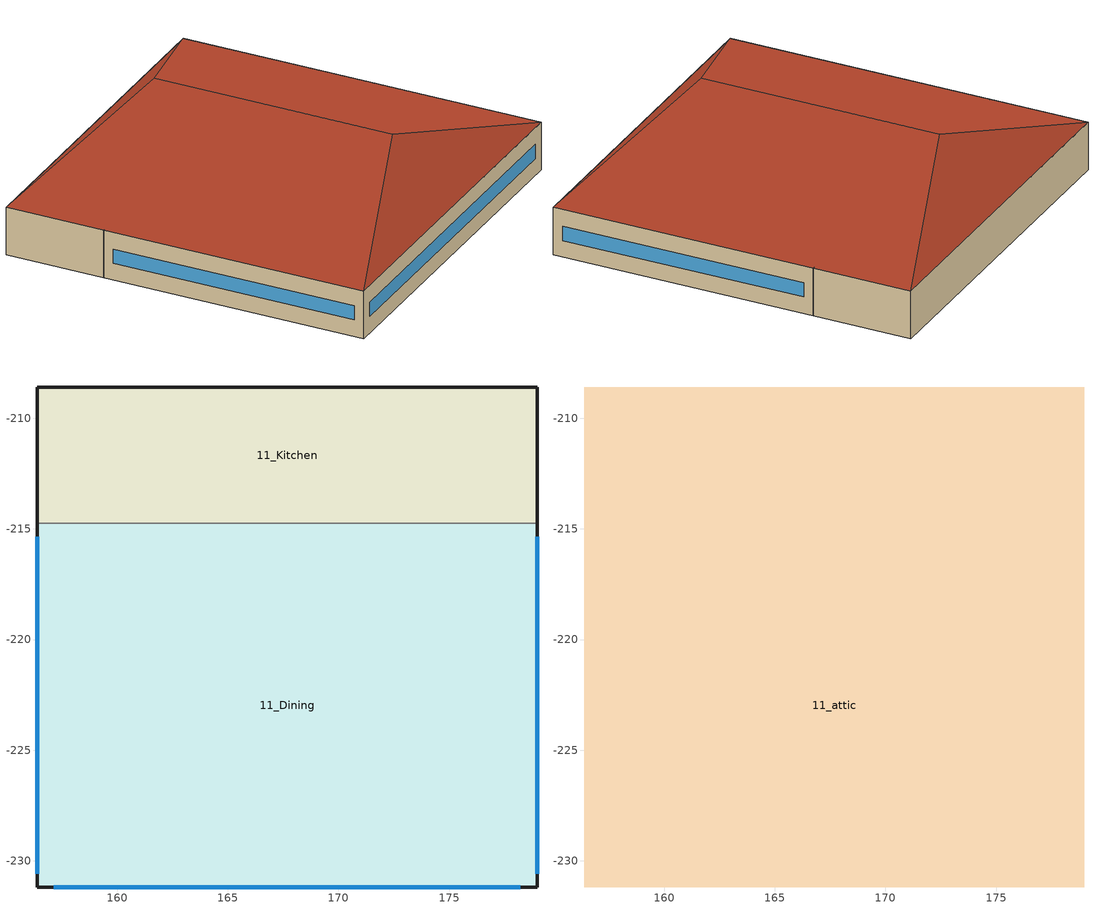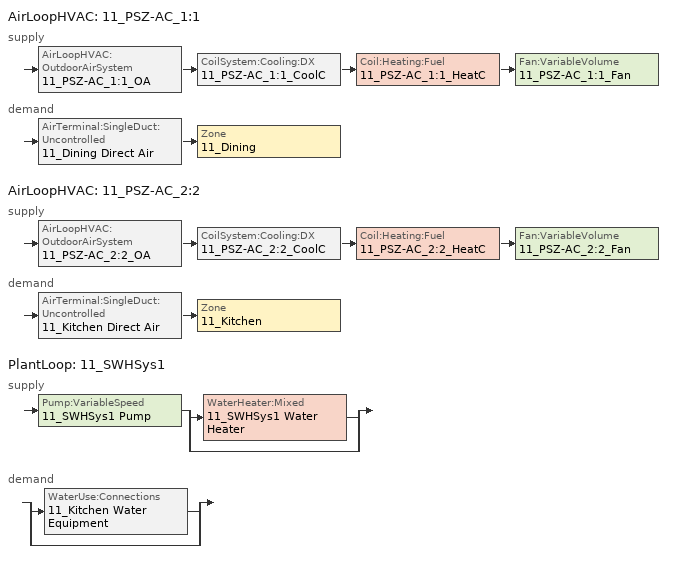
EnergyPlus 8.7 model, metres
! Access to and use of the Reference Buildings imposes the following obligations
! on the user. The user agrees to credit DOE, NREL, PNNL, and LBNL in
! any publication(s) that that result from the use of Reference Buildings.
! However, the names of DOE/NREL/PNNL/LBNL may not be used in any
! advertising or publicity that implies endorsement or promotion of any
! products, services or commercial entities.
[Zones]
11_Dining
 floor ground (HPSlab): 178.98,-214.75 178.98,-231.19 156.37,-231.19 156.37,-214.75 z0
 wall outside (HPWall): 156.37,-214.75 156.37,-231.19 178.98,-231.19 178.98,-214.75 z0:3.05
 wall to 11_Kitchen (int-walls): 178.98,-214.75 156.37,-214.75 z0:3.05
 window (Dbl Elec Abs Bleached 6mm/13mm Air): 178.98,-230.59 178.98,-215.35 / 157.12,-231.19 178.22,-231.19 / 156.37,-215.35 156.37,-230.59 z1.07:1.98
11_Kitchen
 floor ground (HPSlab): 178.98,-208.58 178.98,-214.75 156.37,-214.75 156.37,-208.58 z0
 wall outside (HPWall): 178.98,-214.75 178.98,-208.58 156.37,-208.58 156.37,-214.75 z0:3.05
11_attic
 floor to 11_Dining (Attic Non-res Floor): 178.98,-214.75 178.98,-231.19 156.37,-231.19 156.37,-214.75 z3.05
 floor to 11_Kitchen (Attic Non-res Floor): 178.98,-208.58 178.98,-214.75 156.37,-214.75 156.37,-208.58 z3.05
 roof outside (HPRoof): 167.67,-227.42,6.82 178.98,-231.19,3.05 178.98,-208.58,3.05 167.67,-212.35,6.82; 178.98,-208.58,3.05 156.37,-208.58,3.05 167.67,-212.35,6.82; 156.37,-231.19,3.05 178.98,-231.19,3.05 167.67,-227.42,6.82; 167.67,-212.35,6.82 156.37,-208.58,3.05 156.37,-231.19,3.05 167.67,-227.42,6.82
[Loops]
AirLoopHVAC '11_PSZ-AC_1:1'
 supply: AirLoopHVAC:OutdoorAirSystem '11_PSZ-AC_1:1_OA' > CoilSystem:Cooling:DX '11_PSZ-AC_1:1_CoolC' > Coil:Heating:Fuel '11_PSZ-AC_1:1_HeatC' > Fan:VariableVolume '11_PSZ-AC_1:1_Fan'
 demand: AirTerminal:SingleDuct:Uncontrolled '11_Dining Direct Air' > Zone '11_Dining'
AirLoopHVAC '11_PSZ-AC_2:2'
 supply: AirLoopHVAC:OutdoorAirSystem '11_PSZ-AC_2:2_OA' > CoilSystem:Cooling:DX '11_PSZ-AC_2:2_CoolC' > Coil:Heating:Fuel '11_PSZ-AC_2:2_HeatC' > Fan:VariableVolume '11_PSZ-AC_2:2_Fan'
 demand: AirTerminal:SingleDuct:Uncontrolled '11_Kitchen Direct Air' > Zone '11_Kitchen'
PlantLoop '11_SWHSys1'
 supply: Pump:VariableSpeed '11_SWHSys1 Pump' > split
  | WaterHeater:Mixed '11_SWHSys1 Water Heater'
  | bypass
 demand: split
  | WaterUse:Connections '11_Kitchen Water Equipment'
  | bypass
[Building]
Ref Bldg Full Service Restaurant New2004_v1.3_5.0: North Axis {deg}=0; Terrain=City; Loads Convergence Tolerance Value=0.04; Temperature Convergence Tolerance Value {deltaC}=0.2; Solar Distribution=FullInteriorAndExterior; Maximum Number of Warmup Days=25; Minimum Number of Warmup Days=6
[Site:Location]
USA IL-CHICAGO-OHARE: Latitude {deg}=41.77; Longitude {deg}=-87.75; Time Zone {hr}=-6; Elevation {m}=190
[SizingPeriod:WeatherFileDays] Day of Week for Start Day=Monday; Use Weather File Daylight Saving Period=Yes; Use Weather File Rain and Snow Indicators=Yes
Name | Begin Month | Begin Day of Month | End Month | End Day of Month
HDD | 11 | 20 | 11 | 20
CDD | 7 | 21 | 7 | 21
HDD3 | 12 | 20 | 12 | 20
CDD2 | 5 | 23 | 5 | 23
CDD3 | 5 | 30 | 5 | 30
[Site:GroundTemperature:BuildingSurface]
4.4, 3.3, 2.3, 1.8, 2, 4, 6.8, 9.3, 10.1, 9.6, 7.8, 6
[Site:WaterMainsTemperature]
Calculation Method=CORRELATION; Annual Average Outdoor Air Temperature {C}=9.69; Maximum Difference In Monthly Average Outdoor Air Temperatures {deltaC}=28.1
[Material] Thermal Absorptance=0.9
Name | Roughness | Thickness {m} | Conductivity {W/m-K} | Density {kg/m3} | Specific Heat {J/kg-K} | Solar Absorptance | Visible Absorptance
AtticFloor NonRes Insulation | MediumRough | 0.236805 | 0.049 | 265 | 836.8 | 0.7 | 0.7
Std Wood 6inch | MediumSmooth | 0.15 | 0.12 | 540 | 1210 | 0.7 | 0.7
1/2IN Gypsum | Smooth | 0.0127 | 0.16 | 784.9 | 830 | 0.92 | 0.92
1IN Stucco | Smooth | 0.0253 | 0.6918 | 1858 | 837 | 0.92 | 0.92
8IN CONCRETE HW | Rough | 0.2032 | 1.311 | 2240 | 836.8 | 0.7 | 0.7
HW CONCRETE | Rough | 0.1016 | 1.311 | 2240 | 836.8 | 0.7 | 0.7
Roof Membrane | VeryRough | 0.0095 | 0.16 | 1121.29 | 1460 | 0.7 | 0.7
Metal Decking | MediumSmooth | 0.0015 | 45.006 | 7680 | 418.4 | 0.7 | 0.3
Wall Insulation HP | MediumRough | 0.32972 | 0.049 | 265 | 836.8 | 0.7 | 0.7
Roof Insulation HP | MediumRough | 0.68799 | 0.049 | 265 | 836.8 | 0.7 | 0.7
Slab Insulation HP | MediumRough | 0.04439 | 0.049 | 265 | 836.8 | 0.7 | 0.7
[Material:NoMass]
CP02 CARPET PAD: Roughness=VeryRough; Thermal Resistance {m2-K/W}=0.2165; Thermal Absorptance=0.9; Solar Absorptance=0.7; Visible Absorptance=0.8
[WindowMaterial:Glazing] Optical Data Type=SpectralAverage; Thickness {m}=0.012; Infrared Transmittance at Normal Incidence=0; Front Side Infrared Hemispherical Emissivity=0.84; Conductivity {W/m-K}=0.9
Name | Solar Transmittance at Normal Incidence | Front Side Solar Reflectance at Normal Incidence | Back Side Solar Reflectance at Normal Incidence | Visible Transmittance at Normal Incidence | Front Side Visible Reflectance at Normal Incidence | Back Side Visible Reflectance at Normal Incidence | Back Side Infrared Hemispherical Emissivity
ECABS-2 BLEACHED 6MM | 0.814 | 0.086 | 0.086 | 0.847 | 0.099 | 0.099 | 0.1
ECABS-2 COLORED 6MM | 0.111 | 0.179 | 0.179 | 0.128 | 0.081 | 0.081 | 0.1
CLEAR 12MM | 0.653 | 0.064 | 0.064 | 0.841 | 0.077 | 0.077 | 0.84
[WindowMaterial:Gas]
ARGON 13MM: Gas Type=Argon; Thickness {m}=0.0127
[Construction]
Attic Non-res Floor: 1/2IN Gypsum, AtticFloor NonRes Insulation, 1/2IN Gypsum
int-walls: 1/2IN Gypsum, 1/2IN Gypsum
InteriorFurnishings: Std Wood 6inch
HPWall: 1IN Stucco, 8IN CONCRETE HW, Wall Insulation HP, 1/2IN Gypsum
HPRoof: Roof Membrane, Roof Insulation HP, Metal Decking
HPSlab: HW CONCRETE, Slab Insulation HP, CP02 CARPET PAD
Dbl Elec Abs Bleached 6mm/13mm Air: ECABS-2 BLEACHED 6MM, ARGON 13MM, CLEAR 12MM, ARGON 13MM, CLEAR 12MM
Dbl Elec Abs Colored 6mm/13mm Air: ECABS-2 COLORED 6MM, ARGON 13MM, CLEAR 12MM, ARGON 13MM, CLEAR 12MM
[WindowProperty:ShadingControl]
11_ECW: Shading Type=SwitchableGlazing; Construction with Shading=Dbl Elec Abs Colored 6mm/13mm Air; Shading Control Type=OnIfHighZoneAirTemperature; Setpoint {W/m2, W or deg C}=24; Shading Control Is Scheduled=No; Glare Control Is Active=No
[Zone] Type=1; Multiplier=1; Floor Area {m2}=autocalculate
Name | Part of Total Floor Area
11_Dining; 11_Kitchen | Yes
11_attic | No
[InternalMass] Construction=InteriorFurnishings
Name | Zone | Surface Area {m2}
11_Dining Internal Mass | 11_Dining | 743.4961
11_Kitchen Internal Mass | 11_Kitchen | 278.8105
[People] Number of People Schedule=11_BLDG_OCC_SCH; Fraction Radiant=0.3; Sensible Heat Fraction=AUTOCALCULATE; Activity Level Schedule=11_ACTIVITY_SCH; Enable ASHRAE 55 Comfort Warnings=No; Mean Radiant Temperature Calculation Type=ZoneAveraged; Work Efficiency Schedule=11_WORK_EFF_SCH; Clothing Insulation Calculation Method=ClothingInsulationSchedule; Clothing Insulation Schedule=11_CLOTHING_SCH; Air Velocity Schedule=11_AIR_VELO_SCH; Thermal Comfort Model 1 Type=FANGER
Name | Zone or ZoneList | Number of People Calculation Method | Zone Floor Area per Person {m2/person} | Number of People
11_Dining People | 11_Dining | Area/Person | 1.39
11_Kitchen People | 11_Kitchen | People |  | 7.5
[Lights] Schedule=11_BLDG_LIGHT_SCH; Design Level Calculation Method=Watts/Area; Return Air Fraction=0; Fraction Radiant=0.2; Fraction Visible=0.6; Fraction Replaceable=1; Return Air Fraction Calculated from Plenum Temperature=No
Name | Zone or ZoneList | Watts per Zone Floor Area {W/m2}
11_Dining_Lights | 11_Dining | 13.56
11_Kitchen_Lights | 11_Kitchen | 7.74
[ElectricEquipment] Design Level Calculation Method=EquipmentLevel
Name | Zone or ZoneList | Schedule | Design Level {W} | Fraction Latent | Fraction Radiant | Fraction Lost
11_Dining_MiscElec_Equip | 11_Dining | 11_BLDG_EQUIP_SCH | 22402 | 0.25 | 0.3 | 0
11_Kitchen_MiscElec_Equip | 11_Kitchen | 11_BLDG_EQUIP_SCH | 52500 | 0.25 | 0.3 | 0.2
11_Kitchen_ExhFan_Equip | 11_Kitchen | 11_Kitchen_Exhaust_SCH | 699 | 0 | 0 | 1
[GasEquipment]
11_Kitchen_MiscGas_Equip: Zone or ZoneList=11_Kitchen; Schedule=11_GAS_EQUIP_SCH; Design Level Calculation Method=EquipmentLevel; Design Level {W}=166994; Fraction Latent=0.1; Fraction Radiant=0.2; Fraction Lost=0.7
[ZoneInfiltration:DesignFlowRate] Constant Term Coefficient=1; Temperature Term Coefficient=0; Velocity Term Coefficient=0; Velocity Squared Term Coefficient=0
Name | Zone or ZoneList | Schedule | Design Flow Rate Calculation Method | Flow per Exterior Surface Area {m3/s-m2} | Air Changes per Hour {1/hr}
11_Dining_Infiltration | 11_Dining | 11_INFIL_HALF_ON_SCH | Flow/ExteriorArea | 0.000302
11_Kitchen_Infiltration | 11_Kitchen | 11_INFIL_HALF_ON_SCH | Flow/ExteriorArea | 0.000302
11_attic_Infiltration | 11_attic | 11_ALWAYS_ON | AirChanges/Hour |  | 1
[ZoneVentilation:WindandStackOpenArea] Zone=11_Dining; Opening Area Fraction Schedule=11_VentingSched; Opening Effectiveness=autocalculate; Discharge Coefficient for Opening=autocalculate; Minimum Indoor Temperature {C}=23; Maximum Indoor Temperature {C}=25.5; Delta Temperature {deltaC}=0.5; Minimum Outdoor Temperature {C}=-32; Maximum Outdoor Temperature {C}=33; Maximum Wind Speed {m/s}=40
Name | Opening Area {m2} | Effective Angle {deg}
11_Dinning South Window | 19.3 | 180
11_Dinning East Window | 13.94 | 90
11_Dinning West Window | 13.94 | 270
[ZoneMixing]
11_Kitchen Exhaust Fanmixing_0: Zone=11_Kitchen; Schedule=11_HVACOperationSchd; Design Flow Rate Calculation Method=Flow/Zone; Design Flow Rate {m3/s}=1.828; Source Zone=11_Dining; Delta Temperature {deltaC}=0
[Exterior:Lights]
11_Exterior Facade Lighting: Schedule=11_ALWAYS_ON; Design Level {W}=4235; Control Option=AstronomicalClock
[DesignSpecification:OutdoorAir] Outdoor Air Method=Flow/Person
Name | Outdoor Air Flow per Person {m3/s-person}
11_SZ DSOA Dining | 0.01
11_SZ DSOA Kitchen | 0.008
[Sizing:Zone] Zone Cooling Design Supply Air Temperature Input Method=SupplyAirTemperature; Zone Cooling Design Supply Air Temperature {C}=14; Zone Heating Design Supply Air Temperature Input Method=SupplyAirTemperature; Zone Heating Design Supply Air Temperature {C}=40; Zone Cooling Design Supply Air Humidity Ratio {kgWater/kgDryAir}=0.0085; Zone Heating Design Supply Air Humidity Ratio {kgWater/kgDryAir}=0.008; Cooling Design Air Flow Method=DesignDay; Heating Design Air Flow Method=DesignDay
Name | Design Specification Outdoor Air Object
11_Dining | 11_SZ DSOA Dining
11_Kitchen | 11_SZ DSOA Kitchen
[Sizing:System] Type of Load to Size On=Sensible; Design Outdoor Air Flow Rate {m3/s}=AUTOSIZE; Central Heating Maximum System Air Flow Ratio=1; Preheat Design Temperature {C}=7; Preheat Design Humidity Ratio {kgWater/kgDryAir}=0.008; Precool Design Temperature {C}=12.8; Precool Design Humidity Ratio {kgWater/kgDryAir}=0.008; Central Cooling Design Supply Air Temperature {C}=12.8; Central Heating Design Supply Air Temperature {C}=40; Type of Zone Sum to Use=NonCoincident; Central Cooling Design Supply Air Humidity Ratio {kgWater/kgDryAir}=0.0085; Central Heating Design Supply Air Humidity Ratio {kgWater/kgDryAir}=0.008; Cooling Supply Air Flow Rate Method=DesignDay; Cooling Supply Air Flow Rate {m3/s}=0; Heating Supply Air Flow Rate Method=DesignDay; Heating Supply Air Flow Rate {m3/s}=0; Zone Maximum Outdoor Air Fraction=1; Cooling Design Capacity Method=CoolingDesignCapacity; Cooling Design Capacity {W}=autosize; Heating Design Capacity Method=HeatingDesignCapacity; Heating Design Capacity {W}=autosize; Central Cooling Capacity Control Method=VAV
Name | 100% Outdoor Air in Cooling | 100% Outdoor Air in Heating
11_PSZ-AC_1:1 | No | No
11_PSZ-AC_2:2 | YES | YES
[Sizing:Plant]
11_SWHSys1: Loop Type=Heating; Design Loop Exit Temperature {C}=60; Loop Design Temperature Difference {deltaC}=5
[ZoneControl:Thermostat] Control Type Schedule=11_Dual Zone Control Type Sched
Name | Zone or ZoneList | Control 1
11_Dining Thermostat | 11_Dining | 11_Dining DualSPSched
11_Kitchen Thermostat | 11_Kitchen | 11_Kitchen DualSPSched
[ThermostatSetpoint:DualSetpoint]
Name | Heating Setpoint Temperature Schedule | Cooling Setpoint Temperature Schedule
11_Dining DualSPSched | 11_HTGSETP_SCH | 11_CLGSETP_SCH
11_Kitchen DualSPSched | 11_HTGSETP_KITCHEN_SCH | 11_CLGSETP_KITCHEN_SCH
[AirTerminal:SingleDuct:Uncontrolled] Availability Schedule=11_ALWAYS_ON; Maximum Air Flow Rate {m3/s}=AUTOSIZE
11_Dining Direct Air; 11_Kitchen Direct Air
[Zone equipment]
11_Dining: 11_Dining Exhaust Fan, 11_Dining Direct Air
11_Kitchen: 11_Kitchen Exhaust Fan, 11_Kitchen Direct Air
[Fan:VariableVolume] Availability Schedule=11_HVACOperationSchd; Fan Total Efficiency=0.5915; Pressure Rise {Pa}=500; Maximum Flow Rate {m3/s}=AUTOSIZE; Fan Power Minimum Flow Rate Input Method=Fraction; Fan Power Minimum Air Flow Rate {m3/s}=0; Motor Efficiency=0.91; Motor In Airstream Fraction=1; Fan Power Coefficient 1=0.0407599; Fan Power Coefficient 2=0.088045; Fan Power Coefficient 3=-0.0729261; Fan Power Coefficient 4=0.94374; Fan Power Coefficient 5=0
11_PSZ-AC_1:1_Fan; 11_PSZ-AC_2:2_Fan
[Fan:ZoneExhaust] Availability Schedule=11_HVACOperationSchd; Fan Total Efficiency=1; Pressure Rise {Pa}=1.0e-006
Name | Maximum Flow Rate {m3/s}
11_Dining Exhaust Fan | 1.828
11_Kitchen Exhaust Fan | 0.06
[Coil:Cooling:DX:SingleSpeed]
11_PSZ-AC_2:2_CoolC DXCoil: Availability Schedule=11_CoolingCoilAvailSched; Gross Rated Total Cooling Capacity {W}=AUTOSIZE; Gross Rated Sensible Heat Ratio=AUTOSIZE; Gross Rated Cooling COP {W/W}=3.66668; Rated Air Flow Rate {m3/s}=AUTOSIZE; Total Cooling Capacity Function of Temperature Curve=11_Cool-Cap-fT; Total Cooling Capacity Function of Flow Fraction Curve=11_ConstantCubic; Energy Input Ratio Function of Temperature Curve=11_Cool-EIR-fT; Energy Input Ratio Function of Flow Fraction Curve=11_ConstantCubic; Part Load Fraction Correlation Curve=11_Cool-PLF-fPLR
[Coil:Cooling:DX:TwoSpeed]
11_PSZ-AC_1:1_CoolC DXCoil: Availability Schedule=11_CoolingCoilAvailSched; High Speed Gross Rated Total Cooling Capacity {W}=AUTOSIZE; High Speed Rated Sensible Heat Ratio=AUTOSIZE; High Speed Gross Rated Cooling COP {W/W}=3.23372; High Speed Rated Air Flow Rate {m3/s}=AUTOSIZE; Total Cooling Capacity Function of Temperature Curve=11_Measured_CoolCStandard10Ton_CapFT; Total Cooling Capacity Function of Flow Fraction Curve=11_Measured_CoolCStandard10Ton_CapFF; Energy Input Ratio Function of Temperature Curve=11_Measured_CoolCStandard10Ton_EIRFT; Energy Input Ratio Function of Flow Fraction Curve=11_Measured_CoolCStandard10Ton_EIRFFF; Part Load Fraction Correlation Curve=11_No_PLR_Degredation; Low Speed Gross Rated Total Cooling Capacity {W}=AUTOSIZE; Low Speed Gross Rated Sensible Heat Ratio=AUTOSIZE; Low Speed Gross Rated Cooling COP {W/W}=3.28187; Low Speed Rated Air Flow Rate {m3/s}=AUTOSIZE; Low Speed Total Cooling Capacity Function of Temperature Curve=11_Measured_LowSpeedCoolCapLSFT; Low Speed Energy Input Ratio Function of Temperature Curve=11_Measured_LowSpeedCoolEIRLSFT
[Coil:Heating:Fuel] Availability Schedule=11_ReheatCoilAvailSched; Fuel Type=NaturalGas; Nominal Capacity {W}=AUTOSIZE
Name | Burner Efficiency
11_PSZ-AC_1:1_HeatC | 0.78
11_PSZ-AC_2:2_HeatC | 0.8
[CoilSystem:Cooling:DX] Availability Schedule=11_CoolingCoilAvailSched
Name | Cooling Coil
11_PSZ-AC_1:1_CoolC | 11_PSZ-AC_1:1_CoolC DXCoil
11_PSZ-AC_2:2_CoolC | 11_PSZ-AC_2:2_CoolC DXCoil
[Controller:OutdoorAir] Minimum Outdoor Air Flow Rate {m3/s}=AUTOSIZE; Maximum Outdoor Air Flow Rate {m3/s}=AUTOSIZE; Economizer Control Action Type=ModulateFlow; Economizer Maximum Limit Dry-Bulb Temperature {C}=28; Economizer Maximum Limit Enthalpy {J/kg}=64000; Economizer Minimum Limit Dry-Bulb Temperature {C}=-100; Lockout Type=NoLockout; Minimum Limit Type=FixedMinimum; Minimum Outdoor Air Schedule=11_MinOA_Sched
Name | Economizer Control Type
11_PSZ-AC_1:1_OA_Controller | DifferentialDryBulb
11_PSZ-AC_2:2_OA_Controller | NoEconomizer
[AirLoopHVAC] Design Supply Air Flow Rate {m3/s}=AUTOSIZE
11_PSZ-AC_1:1; 11_PSZ-AC_2:2
[Pump:VariableSpeed]
11_SWHSys1 Pump: Design Maximum Flow Rate {m3/s}=AUTOSIZE; Design Pump Head {Pa}=0.1; Design Power Consumption {W}=AUTOSIZE; Motor Efficiency=1; Fraction of Motor Inefficiencies to Fluid Stream=0; Coefficient 1 of the Part Load Performance Curve=0; Coefficient 2 of the Part Load Performance Curve=1; Coefficient 3 of the Part Load Performance Curve=0; Coefficient 4 of the Part Load Performance Curve=0; Design Minimum Flow Rate {m3/s}=0; Pump Control Type=Intermittent
[WaterHeater:Mixed]
11_SWHSys1 Water Heater: Tank Volume {m3}=0.2; Setpoint Temperature Schedule=11_SWHSys1 Water Heater Setpoint Temperature Schedule Name; Deadband Temperature Difference {deltaC}=2; Maximum Temperature Limit {C}=82.2222; Heater Control Type=Cycle; Heater Maximum Capacity {W}=845000; Heater Fuel Type=NATURALGAS; Heater Thermal Efficiency=0.8; Off Cycle Parasitic Fuel Consumption Rate {W}=20; Off Cycle Parasitic Fuel Type=NATURALGAS; Off Cycle Parasitic Heat Fraction to Tank=0.8; On Cycle Parasitic Fuel Type=NATURALGAS; Ambient Temperature Indicator=SCHEDULE; Ambient Temperature Schedule=11_SWHSys1 Water Heater Ambient Temperature Schedule Name; Off Cycle Loss Coefficient to Ambient Temperature {W/K}=6; On Cycle Loss Coefficient to Ambient Temperature {W/K}=6; Use Side Effectiveness=1; Source Side Effectiveness=1; Use Side Design Flow Rate {m3/s}=AUTOSIZE; Source Side Design Flow Rate {m3/s}=AUTOSIZE; Indirect Water Heating Recovery Time {hr}=1.5
[PlantLoop]
11_SWHSys1: Fluid Type=Water; Plant Equipment Operation Scheme=11_SWHSys1 Loop Operation Scheme List; Maximum Loop Temperature {C}=60; Minimum Loop Temperature {C}=10; Maximum Loop Flow Rate {m3/s}=AUTOSIZE; Minimum Loop Flow Rate {m3/s}=0; Plant Loop Volume {m3}=AUTOSIZE; Load Distribution Scheme=Optimal
[PlantEquipmentList]
11_SWHSys1 Equipment List: 11_SWHSys1 Water Heater
[PlantEquipmentOperation:HeatingLoad]
11_SWHSys1 Operation Scheme: Load Range 1 Lower Limit {W}=0; Load Range 1 Upper Limit {W}=1000000000000000; Range 1 Equipment List=11_SWHSys1 Equipment List
[PlantEquipmentOperationSchemes]
11_SWHSys1 Loop Operation Scheme List: Control Scheme 1=11_SWHSys1 Operation Scheme; Control Scheme 1 Schedule=11_PlantOnSched
[AvailabilityManager:NightCycle] Applicability Schedule=11_ALWAYS_ON; Fan Schedule=11_HVACOperationSchd; Control Type=CycleOnAny; Thermostat Tolerance {deltaC}=1; Cycling Run Time {s}=1800
11_PSZ-AC_1:1 Availability Manager; 11_PSZ-AC_2:2 Availability Manager
[SetpointManager:Scheduled]
11_SWHSys1 Loop Setpoint Manager: Control Variable=Temperature; Schedule=11_SWHSys1-Loop-Temp-Schedule; Setpoint Node or NodeList=11_SWHSys1 Supply Outlet Node
[SetpointManager:SingleZone:Reheat] Control Variable=Temperature; Minimum Supply Air Temperature {C}=10; Maximum Supply Air Temperature {C}=50
Name | Control Zone | Setpoint Node or NodeList
11_SupAirTemp MngrDining | 11_Dining | 11_PSZ-AC_1:1 Supply Equipment Outlet Node
11_SupAirTemp MngrKitchen | 11_Kitchen | 11_PSZ-AC_2:2 Supply Equipment Outlet Node
[SetpointManager:MixedAir] Control Variable=Temperature
Name | Setpoint Node or NodeList
11_PSZ-AC_1:1_CoolC SAT Manager | 11_PSZ-AC_1:1_CoolC-PSZ-AC_1:1_HeatCNode
11_PSZ-AC_1:1_HeatC MixedAir Manager | 11_PSZ-AC_1:1_HeatC-PSZ-AC_1:1_FanNode
11_PSZ-AC_1:1_OAMixed Air Temp Manager | 11_PSZ-AC_1:1_OA-PSZ-AC_1:1_CoolCNode
11_PSZ-AC_2:2_CoolC SAT Manager | 11_PSZ-AC_2:2_CoolC-PSZ-AC_2:2_HeatCNode
11_PSZ-AC_2:2_HeatC MixedAir Manager | 11_PSZ-AC_2:2_HeatC-PSZ-AC_2:2_FanNode
11_PSZ-AC_2:2_OAMixed Air Temp Manager | 11_PSZ-AC_2:2_OA-PSZ-AC_2:2_CoolCNode
[Refrigeration:Case] Availability Schedule=11_ALWAYS_ON; Zone=11_Kitchen; Rated Ambient Temperature {C}=23.88; Rated Ambient Relative Humidity {percent}=55; Latent Case Credit Curve Type=CaseTemperatureMethod; Standard Case Lighting Power per Unit Length {W/m}=33; Case Lighting Schedule=11_BLDG_LIGHT_SCH; Fraction of Lighting Energy to Case=1; Case Anti-Sweat Heater Power per Unit Length {W/m}=0; Minimum Anti-Sweat Heater Power per Unit Length {W/m}=0; Anti-Sweat Heater Control Type=None; Humidity at Zero Anti-Sweat Heater Energy {percent}=0; Case Height {m}=0; Defrost Energy Correction Curve Type=None
Name | Rated Total Cooling Capacity per Unit Length {W/m} | Rated Latent Heat Ratio | Rated Runtime Fraction | Case Length {m} | Case Operating Temperature {C} | Latent Case Credit Curve | Standard Case Fan Power per Unit Length {W/m} | Operating Case Fan Power per Unit Length {W/m} | Fraction of Anti-Sweat Heater Energy to Case | Case Defrost Power per Unit Length {W/m} | Case Defrost Type | Case Defrost Schedule | Case Defrost Drip-Down Schedule | Under Case HVAC Return Air Fraction | Refrigerated Case Restocking Schedule | Case Credit Fraction Schedule
11_Kitchen_Case:1_WALKINFREEZER | 688 | 0.1 | 0.4 | 2.44 | -23 | 11_Kitchen_Case:1_WALKINFREEZERSingleShelfHorizontal_LatentEnergyMult | 74 | 74 | 0 | 820 | Electric | 11_Kitchen_Case:1_WALKINFREEZER_CaseDefrost2aDaySched | 11_Kitchen_Case:1_WALKINFREEZER_CaseDripDown2aDaySched | 0 | 11_Kitchen_Case:1_WALKINFREEZER_WalkInStockingSched | 11_Kitchen_Case:1_WALKINFREEZER_CaseCreditReduxSched
11_Kitchen_Case:2_SELFCONTAINEDDISPLAYCASE | 734 | 0.08 | 0.85 | 3.05 | 2 | 11_Kitchen_Case:2_SELFCONTAINEDDISPLAYCASEMultiShelfVertical_LatentEnergyMult | 66 | 66 | 0.2 | 0 | None |  |  | 0.05 | 11_Kitchen_Case:2_SELFCONTAINEDDISPLAYCASE_CaseStockingSched
[Refrigeration:CompressorRack] Heat Rejection Location=OUTDOORS; Design Condenser Fan Power {W}=330; Condenser Type=AIRCOOLED
Name | Design Compressor Rack COP {W/W} | Compressor Rack COP Function of Temperature Curve | Condenser Fan Power Function of Temperature Curve | Refrigeration Case Name or WalkIn Name or CaseAndWalkInList
11_RACK1 | 1.5 | 11_RACK1_RackCOPfTCurve | 11_RACK1_RackCondFanCurve2 | 11_Kitchen_Case:1_WALKINFREEZER
11_RACK2 | 3 | 11_RACK2_RackCOPfTCurve |  | 11_Kitchen_Case:2_SELFCONTAINEDDISPLAYCASE
[WaterUse:Equipment]
11_Kitchen Water Equipment: Peak Flow Rate {m3/s}=0.00014; Flow Rate Fraction Schedule=11_BLDG_SWH_SCH; Target Temperature Schedule=11_Kitchen Water Equipment Temp Sched; Hot Water Supply Temperature Schedule=11_Kitchen Water Equipment Hot Supply Temp Sched; Zone=11_Kitchen; Sensible Fraction Schedule=11_Kitchen Water Equipment Sensible fract sched; Latent Fraction Schedule=11_Kitchen Water Equipment Latent fract sched
[WaterUse:Connections]
11_Kitchen Water Equipment: Water Use Equipment 1=11_Kitchen Water Equipment
[UtilityCost:Tariff]
Name | Output Meter | Conversion Factor Choice | Demand Window Length | Monthly Charge or Variable | Group
PSI_LLF_LowLoadFactorService | Electricity:Facility | kWh | HalfHour | 15 | Comm Elect
PSI_CS_CommercialElectricService | Electricity:Facility | kWh |  | 9.4 | Comm Elect
IN_EIAMonthlyRateGas | Gas:Facility | MCF |  | 0 | Comm Gas
[UtilityCost:Qualify] Variable=TotalDemand; Threshold Value or Variable=75; Season=Annual; Threshold Test=Count
Name | Tariff | Qualify Type | Number of Months
MinDemand75kw | PSI_LLF_LowLoadFactorService | Minimum | 12
MaxDemand75kw | PSI_CS_CommercialElectricService | Maximum | 1
[UtilityCost:Charge:Simple] Season=Annual
Name | Tariff | Source Variable | Category Variable | Cost per Unit Value or Variable
FuelCostAdjustEnergyCharge | PSI_LLF_LowLoadFactorService | totalEnergy | EnergyCharges | 0.002028
QualPollutionControlAdjustEnergyCharge | PSI_LLF_LowLoadFactorService | totalEnergy | EnergyCharges | 0.000536
SoxNoxRiderAdjustEnergyCharge | PSI_LLF_LowLoadFactorService | totalEnergy | EnergyCharges | 0.001127
DSMRiderAdjustEnergyCharge | PSI_LLF_LowLoadFactorService | totalEnergy | EnergyCharges | -0.00037
PurchPowerTrackerAdjustEnergyCharge | PSI_LLF_LowLoadFactorService | totalEnergy | EnergyCharges | -3.1e-05
MidwestISOAdjustEnergyCharge | PSI_LLF_LowLoadFactorService | totalEnergy | EnergyCharges | -0.000216
CleanCoalRiderEnergyCharge | PSI_LLF_LowLoadFactorService | totalEnergy | EnergyCharges | 0.000833
TaxofeightPercent | PSI_LLF_LowLoadFactorService | SubTotal | Taxes | 0.08
FuelCostAdjustEnergyCharge | PSI_CS_CommercialElectricService | totalEnergy | EnergyCharges | 0.002028
QualPollutionControlAdjustEnergyCharge | PSI_CS_CommercialElectricService | totalEnergy | EnergyCharges | 0.000536
SoxNoxRiderAdjustEnergyCharge | PSI_CS_CommercialElectricService | totalEnergy | EnergyCharges | 0.001127
DSMRiderAdjustEnergyCharge | PSI_CS_CommercialElectricService | totalEnergy | EnergyCharges | 0.000021
PurchPowerTrackerAdjustEnergyCharge | PSI_CS_CommercialElectricService | totalEnergy | EnergyCharges | 0.000034
MidwestISOAdjustEnergyCharge | PSI_CS_CommercialElectricService | totalEnergy | EnergyCharges | -0.000203
CleanCoalRiderEnergyCharge | PSI_CS_CommercialElectricService | totalEnergy | EnergyCharges | 0.000807
TaxofeightPercent | PSI_CS_CommercialElectricService | SubTotal | Taxes | 0.08
MonthlyRateGasCharge | IN_EIAMonthlyRateGas | totalEnergy | EnergyCharges | IN_MonthlyGasRates
TaxofEightPercent | IN_EIAMonthlyRateGas | SubTotal | Taxes | 0.08
[UtilityCost:Charge:Block] Source Variable=totalEnergy; Season=Annual; Category Variable=EnergyCharges
Name | Tariff | Block Size 1 Value or Variable | Block 1 Cost per Unit Value or Variable | Block Size 2 Value or Variable | Block 2 Cost per Unit Value or Variable | Block Size 3 Value or Variable | Block 3 Cost per Unit Value or Variable | Block Size 4 Value or Variable | Block 4 Cost per Unit Value or Variable | Block Size Multiplier Value or Variable
AnnualEnergyCharge | PSI_LLF_LowLoadFactorService | 300 | 0.108222 | 700 | 0.087021 | 1500 | 0.07842 | remaining | 0.05832
AnnualDemandBaseCharge | PSI_LLF_LowLoadFactorService | 190 | 0 | 110 | 0.051773 | remaining | 0.046965 |  |  | TotalDemand
AnnualEnergyCharge | PSI_CS_CommercialElectricService | 300 | 0.082409 | 700 | 0.072873 | 1500 | 0.061696 | remaining | 0.041179
[UtilityCost:Variable]
IN_MonthlyGasRates: Tariff=IN_EIAMonthlyRateGas; Variable Type=Currency; January Value=8.22; February Value=7.51; March Value=8.97; April Value=9.01; May Value=9.16; June Value=10.44; July Value=10.32; August Value=10.13; September Value=9.2; October Value=8.18; November Value=7.83; December Value=7.63
[Schedule:Compact]
11_ALWAYS_ON; 11_PlantOnSched: Through: 12/31, For: AllDays, Until: 24:00, 1
11_ACTIVITY_SCH: Through: 12/31, For: AllDays, Until: 24:00, 120
11_AIR_VELO_SCH; 11_Kitchen Water Equipment Sensible fract sched: Through: 12/31, For: AllDays, Until: 24:00, 0.2
11_BLDG_EQUIP_SCH: Through: 12/31, For: Weekday, Until: 06:00, 0.1, Until: 07:00, 0.25, Until: 09:00, 0.35, Until: 10:00, 0.25, Until: 13:00, 0.35, Until: 16:00, 0.25, Until: 19:00, 0.35, Until: 24:00, 0.25, For: Saturday, Until: 06:00, 0.1, Until: 07:00, 0.25, Until: 09:00, 0.35, Until: 10:00, 0.25, Until: 13:00, 0.35, Until: 16:00, 0.25, Until: 19:00, 0.35, Until: 24:00, 0.25, For: SummerDesignDay, Until: 24:00, 0.35, For: WinterDesignDay, Until: 24:00, 0, For: Sunday Holidays AllOtherDays, Until: 06:00, 0.1, Until: 07:00, 0.25, Until: 09:00, 0.35, Until: 10:00, 0.25, Until: 13:00, 0.35, Until: 16:00, 0.25, Until: 19:00, 0.35, Until: 24:00, 0.25
11_BLDG_LIGHT_SCH: Through: 12/31, For: SummerDesignDay, Until: 24:00, 1, For: WinterDesignDay, Until: 24:00, 0, For: Weekday Saturday Sunday Holidays AllOtherDays, Until: 01:00, 0.45, Until: 05:00, 0.15, Until: 06:00, 0.45, Until: 24:00, 0.9
11_BLDG_OCC_SCH: Through: 12/31, For: Weekdays, Until: 01:00, 0.05, Until: 05:00, 0, Until: 06:00, 0.05, Until: 07:00, 0.1, Until: 10:00, 0.4, Until: 11:00, 0.2, Until: 12:00, 0.5, Until: 13:00, 0.8, Until: 14:00, 0.7, Until: 15:00, 0.4, Until: 16:00, 0.2, Until: 17:00, 0.25, Until: 18:00, 0.5, Until: 21:00, 0.8, Until: 22:00, 0.5, Until: 23:00, 0.35, Until: 24:00, 0.2, For: SummerDesignDay, Until: 24:00, 1, For: WinterDesignDay, Until: 24:00, 0, For: Saturday, Until: 01:00, 0.05, Until: 06:00, 0, Until: 07:00, 0.05, Until: 09:00, 0.5, Until: 10:00, 0.4, Until: 11:00, 0.2, Until: 12:00, 0.45, Until: 14:00, 0.5, Until: 15:00, 0.35, Until: 18:00, 0.3, Until: 19:00, 0.7, Until: 20:00, 0.9, Until: 21:00, 0.7, Until: 22:00, 0.65, Until: 23:00, 0.55, Until: 24:00, 0.35, For: Sunday Holidays AllOtherDays, Until: 01:00, 0.05, Until: 06:00, 0, Until: 07:00, 0.05, Until: 09:00, 0.5, Until: 11:00, 0.2, Until: 12:00, 0.3, Until: 14:00, 0.5, Until: 15:00, 0.3, Until: 16:00, 0.2, Until: 17:00, 0.25, Until: 18:00, 0.35, Until: 19:00, 0.55, Until: 20:00, 0.65, Until: 21:00, 0.7, Until: 22:00, 0.35, Until: 24:00, 0.2
11_CLOTHING_SCH: Through: 04/30, For: AllDays, Until: 24:00, 1, Through: 09/30, For: AllDays, Until: 24:00, 0.5, Through: 12/31, For: AllDays, Until: 24:00, 1
11_GAS_EQUIP_SCH: Through: 12/31, For: Weekdays Saturday, Until: 05:00, 0.02, Until: 06:00, 0.05, Until: 07:00, 0.1, Until: 08:00, 0.15, Until: 09:00, 0.2, Until: 10:00, 0.15, Until: 13:00, 0.25, Until: 14:00, 0.2, Until: 15:00, 0.15, Until: 16:00, 0.2, Until: 19:00, 0.3, Until: 21:00, 0.2, Until: 22:00, 0.15, Until: 23:00, 0.1, Until: 24:00, 0.05, For: SummerDesignDay, Until: 24:00, 0.25, For: WinterDesignDay, Until: 24:00, 0, For: Sunday Holidays AllOtherDays, Until: 05:00, 0.02, Until: 06:00, 0.05, Until: 07:00, 0.1, Until: 08:00, 0.15, Until: 09:00, 0.2, Until: 10:00, 0.15, Until: 13:00, 0.25, Until: 14:00, 0.2, Until: 15:00, 0.15, Until: 16:00, 0.2, Until: 19:00, 0.3, Until: 21:00, 0.2, Until: 22:00, 0.15, Until: 23:00, 0.1, Until: 24:00, 0.05
11_Kitchen_Exhaust_SCH; 11_HVACOperationSchd; 11_MinOA_Sched: Through: 12/31, For: AllDays, Until: 01:00, 1, Until: 05:00, 0, Until: 24:00, 1
11_INFIL_HALF_ON_SCH: Through: 12/31, For: Weekdays SummerDesignDay, Until: 05:00, 1, Until: 24:00, 0.5, For: Saturday WinterDesignDay, Until: 05:00, 1, Until: 24:00, 0.5, For: Sunday Holidays AllOtherDays, Until: 05:00, 1, Until: 24:00, 0.5
11_WORK_EFF_SCH: Through: 12/31, For: AllDays, Until: 24:00, 0
11_Dual Zone Control Type Sched: Through: 12/31, For: AllDays, Until: 24:00, 4
11_CLGSETP_KITCHEN_SCH: Through: 12/31, For: WinterDesignDay, Until: 24:00, 30, For: AllOtherDays, Until: 01:00, 26, Until: 05:00, 30, Until: 24:00, 26
11_HTGSETP_KITCHEN_SCH: Through: 12/31, For: SummerDesignDay, Until: 24:00, 15.6, For: WinterDesignDay, Until: 24:00, 19, For: AllOtherDays, Until: 01:00, 19, Until: 05:00, 15.6, Until: 24:00, 19
11_CLGSETP_SCH: Through: 12/31, For: WinterDesignDay, Until: 24:00, 30, For: AllOtherDays, Until: 01:00, 25, Until: 05:00, 30, Until: 24:00, 25
11_HTGSETP_SCH: Through: 12/31, For: SummerDesignDay, Until: 24:00, 15.6, For: WinterDesignDay, Until: 24:00, 20, For: AllOtherDays, Until: 01:00, 20, Until: 05:00, 15.6, Until: 24:00, 20
11_Kitchen_Case:1_WALKINFREEZER_CaseCreditReduxSched: Through: 12/31, For:AllDays, Interpolate:No, Until: 7:00, 0.2, Until: 21:00, 0.4, Until: 24:00, 0.2
11_Kitchen_Case:1_WALKINFREEZER_CaseDefrost2aDaySched: Through: 12/31, For:AllDays, Interpolate:Yes, Until: 11:00, 0, Until: 11:20, 1, Until: 23:00, 0, Until: 23:20, 1, Until: 24:00, 0
11_Kitchen_Case:1_WALKINFREEZER_CaseDripDown2aDaySched: Through: 12/31, For:AllDays, Interpolate:Yes, Until: 11:00, 0, Until: 11:30, 1, Until: 23:00, 0, Until: 23:30, 1, Until: 24:00, 0
11_Kitchen_Case:1_WALKINFREEZER_WalkInStockingSched: Through: 12/31, For: Tuesday Friday, Until: 4:00, 0, Until: 5:00, 725, Until: 6:00, 417, Until: 7:00, 290, Until: 24:00, 0, For: AllOtherDays, Until: 4:00, 0, Until: 5:00, 125, Until: 6:00, 117, Until: 7:00, 90, Until: 19:00, 0, Until: 20:00, 125, Until: 21:00, 117, Until: 22:00, 90, Until: 24:00, 0
11_Kitchen_Case:2_SELFCONTAINEDDISPLAYCASE_CaseStockingSched: Through: 12/31, For:AllDays, Until: 6:00, 0, Until: 7:00, 50, Until: 9:00, 70, Until: 10:00, 80, Until: 11:00, 70, Until: 13:00, 50, Until: 14:00, 80, Until: 15:00, 90, Until: 16:00, 80, Until: 24:00, 0
11_BLDG_SWH_SCH: Through: 12/31, For: Weekdays SummerDesignDay, Until: 01:00, 0.2, Until: 06:00, 0, Until: 07:00, 0.15, Until: 08:00, 0.6, Until: 09:00, 0.55, Until: 10:00, 0.45, Until: 11:00, 0.4, Until: 12:00, 0.45, Until: 13:00, 0.4, Until: 14:00, 0.35, Until: 17:00, 0.3, Until: 18:00, 0.4, Until: 19:00, 0.55, Until: 20:00, 0.6, Until: 21:00, 0.5, Until: 22:00, 0.55, Until: 23:00, 0.45, Until: 24:00, 0.25, For: Saturday WinterDesignDay, Until: 01:00, 0.2, Until: 06:00, 0, Until: 09:00, 0.15, Until: 10:00, 0.5, Until: 11:00, 0.45, Until: 13:00, 0.5, Until: 14:00, 0.45, Until: 16:00, 0.4, Until: 17:00, 0.35, Until: 18:00, 0.4, Until: 20:00, 0.55, Until: 21:00, 0.5, Until: 22:00, 0.55, Until: 23:00, 0.4, Until: 24:00, 0.3, For: Sunday Holidays AllOtherDays, Until: 01:00, 0.25, Until: 06:00, 0, Until: 10:00, 0.15, Until: 12:00, 0.5, Until: 14:00, 0.4, Until: 17:00, 0.3, Until: 18:00, 0.4, Until: 20:00, 0.5, Until: 21:00, 0.4, Until: 22:00, 0.5, Until: 23:00, 0.4, Until: 24:00, 0.2
11_Kitchen Water Equipment Hot Supply Temp Sched; 11_Kitchen Water Equipment Temp Sched: Through: 12/31, For: AllDays, Until: 24:00, 49
11_Kitchen Water Equipment Latent fract sched: Through: 12/31, For: AllDays, Until: 24:00, 0.05
11_SWHSys1 Water Heater Ambient Temperature Schedule Name: Through: 12/31, For: AllDays, Until: 24:00, 22
11_SWHSys1 Water Heater Setpoint Temperature Schedule Name; 11_SWHSys1-Loop-Temp-Schedule: Through: 12/31, For: AllDays, Until: 24:00, 60
11_CoolingCoilAvailSched: Through: 6/30, For: AllDays, Until: 24:00, 0, Through: 9/30, For: WeekDays, Until: 1:00, 1, Until: 5:00, 0, Until: 24:00, 1, For: SummerDesignDay WinterDesignDay, Until: 24:00, 1, For: AllOtherDays, Until: 24:00, 1, Through: 12/31, For: AllDays, Until: 24:00, 0
11_ReheatCoilAvailSched: Through: 6/30, For: AllDays, Until: 24:00, 1, Through: 8/31, For: AllDays, Until: 1:00, 0, Until: 5:00, 0, Until: 24:00, 0, Through: 12/31, For: AllDays, Until: 24:00, 1
11_VentingSched: Through: 6/30, For: AllDays, Until: 24:00, 0, Through: 9/30, For: AllDays, Until: 24:00, 1, Through: 12/31, For: AllDays, Until: 24:00, 0
[Curve:Quadratic]
Name | Coefficient1 Constant | Coefficient2 x | Coefficient3 x**2 | Minimum Value of x | Maximum Value of x | Minimum Curve Output | Maximum Curve Output
11_Cool-PLF-fPLR | 0.909496 | 0.0986477 | -0.00819488 | 0 | 1 | 0.7 | 1
11_Measured_CoolCStandard10Ton_CapFF | 0.7685 | 0.2315 | 0 | 0.776 | 1.197
11_Measured_CoolCStandard10Ton_EIRFFF | 1.192 | -0.1917 | 0 | 0.776 | 1.197
11_No_PLR_Degredation | 1 | 0 | 0 | 0 | 1
11_RACK1_RackCOPfTCurve | 1.7603 | -0.0377 | 0.0004 | 10 | 35
11_RACK1_RackCondFanCurve2 | 0 | 0.0286 | 0 | 0 | 35
11_RACK2_RackCOPfTCurve | 1 | 0 | 0 | 0 | 50
[Curve:Cubic]
Name | Coefficient1 Constant | Coefficient2 x | Coefficient3 x**2 | Coefficient4 x**3 | Minimum Value of x | Maximum Value of x
11_ConstantCubic | 1 | 0 | 0 | 0 | -100 | 100
11_Kitchen_Case:1_WALKINFREEZERSingleShelfHorizontal_LatentEnergyMult | 0.020376 | 0.00024378 | 1.14e-05 | 1.811e-07 | -35 | 20
11_Kitchen_Case:2_SELFCONTAINEDDISPLAYCASEMultiShelfVertical_LatentEnergyMult | 0.0265263 | 0.00107803 | -6.02558e-05 | 1.23732e-06 | -35 | 20
[Curve:Biquadratic]
Name | Coefficient1 Constant | Coefficient2 x | Coefficient3 x**2 | Coefficient4 y | Coefficient5 y**2 | Coefficient6 x*y | Minimum Value of x | Maximum Value of x | Minimum Value of y | Maximum Value of y
11_Cool-Cap-fT | 0.971212 | -0.0152755 | 0.00144345 | -0.00039321 | -6.8364e-06 | -0.000290596 | -100 | 100 | -100 | 100
11_Cool-EIR-fT | 0.286871 | 0.0239022 | -0.000810648 | 0.0134585 | 0.000338936 | -0.000487004 | -100 | 100 | -100 | 100
11_Measured_LowSpeedCoolCapLSFT | 0.4136 | 0.03105 | 0 | 0.006952 | -0.0002128 | 0 | 11.1 | 29.4 | 10 | 50.3
11_Measured_CoolCStandard10Ton_CapFT | 0.52357 | 0.03478 | 0 | -0.001915 | -0.00010838 | 0 | 11.1 | 29.4 | 10 | 50.3
11_Measured_LowSpeedCoolEIRLSFT | 1.1389 | -0.04518 | 0.0014298 | 0.006044 | 0.0006745 | -0.0012325 | 11.1 | 29.4 | 10 | 50.3
11_Measured_CoolCStandard10Ton_EIRFT | 0.9847 | -0.04285 | 0.0013562 | 0.009934 | 0.0006398 | -0.001169 | 11.1 | 29.4 | 10 | 50.3
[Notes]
RefBldgFullServiceRestaurantNew2004_Chicago.idf
This example file is based on Version 1.3_5.0 and was transitioned to Version 6.0 using the transition utility
DOE Commercial Reference Building
Full Service Restaurant, new construction 90.1-2004
EnergyPlus Version 6.0
ASHRAE Standards 90.1-2004 and 62-1999
Description:  Single story, Two zone building.
Form:         Area = 511 m2 (5,500 ft2); Number of Stories = 1 plus attic; Shape = rectangle, Aspect ratio = 1.0
Envelope:     Envelope thermal properties vary with climate according to ASHRAE Standard 90.1-2004.
Opaque constructions: steel frame walls; attic roof; slab-on-grade floor
Windows: window-to-wall ratio = 17.1%
Infiltration = 0.4 cfm/ft2 above grade wall area at 0.3 in wc (75 Pa) adjusted to 0.016 in wc (4 Pa).
50% of full value when ventilation system on.
HVAC:         ASHRAE 90.1-2004 PSZ-AC, gas furnace
Economizers per ASHRAE 90.1-2004
Exhaust:      Kitchen exhaust 1888 L/s (4000 cfm), 97% of exhaust make-up air from dining
Kitchen exhaust fan modeled as exterior load to avoid getting double make-up air
Refrigeration: Walk-in cooler and walk-in freezer
Int. gains:   W/m2 (W/ft2)   lights          elec plug        gas plug
Detached Shading:               None
Daylight:                       None
Natural Ventilation:            None
Zonal Equipment:                None
Air Primary Loops:              PSZ-AC:1; PSZ-AC:2
Plant Loops:                    SHWSys1
System Equipment Autosize:      Yes
Purchased Cooling:              None
Purchased Heating:              None
Coils:                          Coil:Cooling:DX:SingleSpeed; Coil:Cooling:DX:TwoSpeed; Coil:Heating:Fuel
Pumps:                          None
Boilers:                        None
Chillers:                       None
Reference citation for the Commercial Reference Buildings:
Deru, M.; Field, K.; Studer, D.; Benne, K.; Griffith, B.; Torcellini, P;
Halverson, M.; Winiarski, D.; Liu, B.; Rosenberg, M.; Huang, J.;
Yazdanian, M.; Crawley, D. (2010).
U.S. Department of Energy Commercial Reference Building Models of the National Building Stock.
Washington, DC: U.S. Department of Energy, Energy Efficiency and
Renewable Energy, Office of Building Technologies.
***GENERAL SIMULATION PARAMETERS***
Number of Zones: 3
***MISC SIMULATION PARAMETERS***
